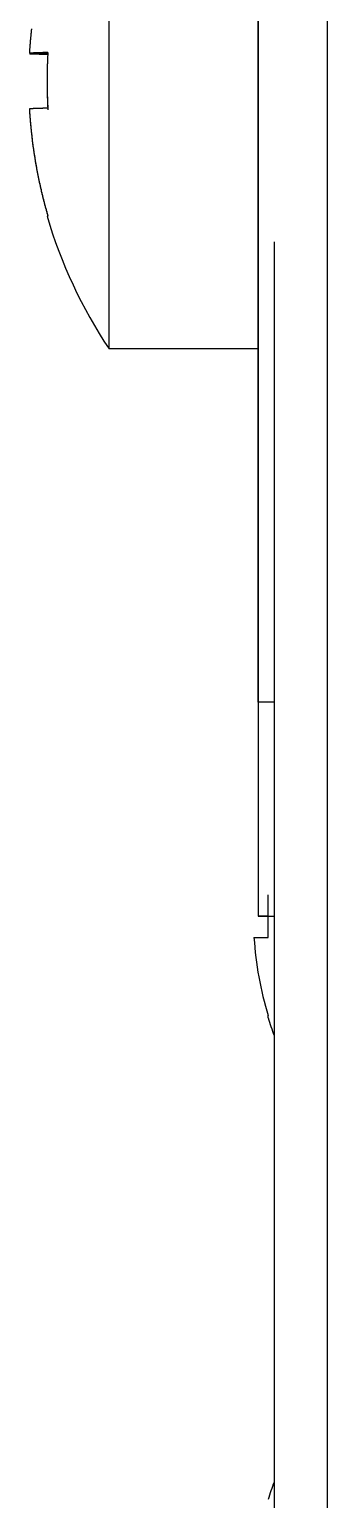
# Model space of a CAD drawing. Extents: x 417 to 593, y 60 to 280.
# Drawn here: x 434.58 to 437.36, y 215.87 to 229.6 of the extents above; entities that cross this region are included whole.
import ezdxf

# ---------------------------------------------------------------- set-up
doc = ezdxf.new("R2010")
doc.units = 0
doc.layers.get('0').update_dxf_attribs({"linetype": 'CONTINUOUS'})

msp = doc.modelspace()

# ---------------------------------------------------------------- linework, layer by layer
at = {"color": 7, "linetype": 'CONTINUOUS'}
for p, q in [((437.365, 205.319), (437.365, 264.319)), ((436.715, 246.319), (436.715, 223.319)), ((436.715, 225.969), (436.715, 232.313)), ((436.715, 231.819), (436.715, 225.969)), ((435.323, 231.619), (435.323, 226.619)), ((434.58, 229.38), (434.752, 229.38)), ((434.58, 229.377), (434.752, 229.377)), ((434.58, 228.857), (434.58, 228.857)), ((436.865, 227.619), (436.865, 205.819)), ((436.715, 226.619), (435.323, 226.619)), ((436.715, 223.319), (436.715, 226.619)), ((436.715, 224.319), (436.715, 225.969)), ((436.715, 224.319), (436.715, 225.969)), ((436.715, 223.319), (436.715, 221.319)), ((436.715, 223.319), (436.715, 221.845)), ((436.715, 221.519), (436.715, 221.319)), ((436.809, 221.119), (436.809, 221.519)), ((436.809, 221.319), (436.715, 221.319)), ((436.715, 221.319), (436.865, 221.319)), ((436.677, 221.119), (436.809, 221.119)), ((436.809, 220.369), (436.809, 220.39)), ((436.809, 220.369), (436.809, 220.39))]:
    msp.add_line(p, q, dxfattribs=at)
at = {"color": 9, "linetype": 'CONTINUOUS'}
msp.add_line((436.865, 223.319), (436.715, 223.319), dxfattribs=at)
at = {"color": 7, "linetype": 'CONTINUOUS'}
for points in [[(434.599, 229.609, 0), (434.598, 229.602, 0), (434.597, 229.594, 0), (434.596, 229.586, 0), (434.596, 229.578, 0), (434.595, 229.57, 0), (434.594, 229.562, 0), (434.593, 229.554, 0), (434.592, 229.546, 0), (434.592, 229.538, 0), (434.591, 229.53, 0), (434.59, 229.523, 0), (434.589, 229.515, 0), (434.589, 229.507, 0), (434.588, 229.499, 0), (434.587, 229.491, 0), (434.587, 229.483, 0), (434.586, 229.475, 0), (434.586, 229.467, 0), (434.585, 229.459, 0), (434.584, 229.451, 0), (434.584, 229.443, 0), (434.583, 229.436, 0), (434.583, 229.428, 0), (434.582, 229.42, 0), (434.582, 229.412, 0), (434.581, 229.404, 0), (434.581, 229.396, 0), (434.58, 229.388, 0), (434.58, 229.38, 0)], [(434.752, 229.387, 0), (434.75, 229.387, 0), (434.748, 229.386, 0), (434.745, 229.386, 0), (434.743, 229.386, 0), (434.741, 229.386, 0), (434.739, 229.386, 0), (434.737, 229.386, 0), (434.735, 229.386, 0), (434.733, 229.386, 0), (434.73, 229.386, 0), (434.728, 229.386, 0), (434.726, 229.386, 0), (434.724, 229.386, 0), (434.722, 229.386, 0), (434.72, 229.386, 0), (434.718, 229.386, 0), (434.716, 229.386, 0), (434.714, 229.386, 0), (434.712, 229.386, 0), (434.71, 229.386, 0), (434.708, 229.386, 0), (434.706, 229.386, 0), (434.704, 229.385, 0), (434.703, 229.385, 0), (434.701, 229.385, 0), (434.699, 229.385, 0), (434.697, 229.385, 0), (434.695, 229.385, 0), (434.693, 229.385, 0), (434.691, 229.385, 0), (434.69, 229.385, 0), (434.688, 229.385, 0), (434.686, 229.385, 0), (434.684, 229.385, 0), (434.683, 229.385, 0), (434.681, 229.385, 0), (434.679, 229.385, 0), (434.677, 229.385, 0), (434.676, 229.385, 0), (434.674, 229.385, 0), (434.672, 229.385, 0), (434.671, 229.385, 0), (434.669, 229.384, 0), (434.667, 229.384, 0), (434.666, 229.384, 0), (434.664, 229.384, 0), (434.663, 229.384, 0), (434.661, 229.384, 0), (434.659, 229.384, 0), (434.658, 229.384, 0), (434.656, 229.384, 0), (434.655, 229.384, 0), (434.653, 229.384, 0), (434.652, 229.384, 0), (434.65, 229.384, 0), (434.649, 229.384, 0), (434.647, 229.384, 0), (434.646, 229.384, 0), (434.645, 229.384, 0), (434.643, 229.384, 0), (434.642, 229.384, 0), (434.64, 229.384, 0), (434.639, 229.383, 0), (434.638, 229.383, 0), (434.636, 229.383, 0), (434.635, 229.383, 0), (434.634, 229.383, 0), (434.632, 229.383, 0), (434.631, 229.383, 0), (434.63, 229.383, 0), (434.629, 229.383, 0), (434.627, 229.383, 0), (434.626, 229.383, 0), (434.625, 229.383, 0), (434.624, 229.383, 0), (434.622, 229.383, 0), (434.621, 229.383, 0), (434.62, 229.383, 0), (434.619, 229.383, 0), (434.618, 229.383, 0), (434.617, 229.383, 0), (434.616, 229.382, 0), (434.614, 229.382, 0), (434.613, 229.382, 0), (434.612, 229.382, 0), (434.611, 229.382, 0), (434.61, 229.382, 0), (434.609, 229.382, 0), (434.608, 229.382, 0), (434.607, 229.382, 0), (434.606, 229.382, 0), (434.605, 229.382, 0), (434.604, 229.382, 0), (434.603, 229.382, 0), (434.602, 229.382, 0), (434.602, 229.382, 0), (434.601, 229.382, 0), (434.6, 229.382, 0), (434.599, 229.382, 0), (434.598, 229.382, 0), (434.597, 229.382, 0), (434.596, 229.381, 0), (434.596, 229.381, 0), (434.595, 229.381, 0), (434.594, 229.381, 0), (434.593, 229.381, 0), (434.592, 229.381, 0), (434.592, 229.381, 0), (434.591, 229.381, 0), (434.59, 229.381, 0), (434.589, 229.381, 0), (434.589, 229.381, 0), (434.588, 229.381, 0), (434.587, 229.381, 0), (434.587, 229.381, 0), (434.586, 229.381, 0), (434.586, 229.381, 0), (434.585, 229.381, 0), (434.584, 229.381, 0), (434.584, 229.381, 0), (434.583, 229.381, 0), (434.583, 229.38, 0), (434.582, 229.38, 0), (434.582, 229.38, 0), (434.581, 229.38, 0), (434.581, 229.38, 0), (434.58, 229.38, 0), (434.58, 229.38, 0)], [(434.58, 229.377, 0), (434.58, 229.377, 0), (434.581, 229.377, 0), (434.581, 229.377, 0), (434.582, 229.377, 0), (434.582, 229.377, 0), (434.583, 229.377, 0), (434.583, 229.376, 0), (434.584, 229.376, 0), (434.584, 229.376, 0), (434.585, 229.376, 0), (434.586, 229.376, 0), (434.586, 229.376, 0), (434.587, 229.376, 0), (434.587, 229.376, 0), (434.588, 229.376, 0), (434.589, 229.376, 0), (434.589, 229.376, 0), (434.59, 229.376, 0), (434.591, 229.376, 0), (434.592, 229.376, 0), (434.592, 229.376, 0), (434.593, 229.376, 0), (434.594, 229.376, 0), (434.595, 229.376, 0), (434.596, 229.376, 0), (434.596, 229.375, 0), (434.597, 229.375, 0), (434.598, 229.375, 0), (434.599, 229.375, 0), (434.6, 229.375, 0), (434.601, 229.375, 0), (434.602, 229.375, 0), (434.602, 229.375, 0), (434.603, 229.375, 0), (434.604, 229.375, 0), (434.605, 229.375, 0), (434.606, 229.375, 0), (434.607, 229.375, 0), (434.608, 229.375, 0), (434.609, 229.375, 0), (434.61, 229.375, 0), (434.611, 229.375, 0), (434.612, 229.375, 0), (434.613, 229.375, 0), (434.614, 229.375, 0), (434.616, 229.374, 0), (434.617, 229.374, 0), (434.618, 229.374, 0), (434.619, 229.374, 0), (434.62, 229.374, 0), (434.621, 229.374, 0), (434.622, 229.374, 0), (434.624, 229.374, 0), (434.625, 229.374, 0), (434.626, 229.374, 0), (434.627, 229.374, 0), (434.629, 229.374, 0), (434.63, 229.374, 0), (434.631, 229.374, 0), (434.632, 229.374, 0), (434.634, 229.374, 0), (434.635, 229.374, 0), (434.636, 229.374, 0), (434.638, 229.374, 0), (434.639, 229.374, 0), (434.64, 229.373, 0), (434.642, 229.373, 0), (434.643, 229.373, 0), (434.645, 229.373, 0), (434.646, 229.373, 0), (434.647, 229.373, 0), (434.649, 229.373, 0), (434.65, 229.373, 0), (434.652, 229.373, 0), (434.653, 229.373, 0), (434.655, 229.373, 0), (434.656, 229.373, 0), (434.658, 229.373, 0), (434.659, 229.373, 0), (434.661, 229.373, 0), (434.663, 229.373, 0), (434.664, 229.373, 0), (434.666, 229.373, 0), (434.667, 229.373, 0), (434.669, 229.373, 0), (434.671, 229.372, 0), (434.672, 229.372, 0), (434.674, 229.372, 0), (434.676, 229.372, 0), (434.677, 229.372, 0), (434.679, 229.372, 0), (434.681, 229.372, 0), (434.683, 229.372, 0), (434.684, 229.372, 0), (434.686, 229.372, 0), (434.688, 229.372, 0), (434.69, 229.372, 0), (434.691, 229.372, 0), (434.693, 229.372, 0), (434.695, 229.372, 0), (434.697, 229.372, 0), (434.699, 229.372, 0), (434.701, 229.372, 0), (434.703, 229.372, 0), (434.704, 229.372, 0), (434.706, 229.371, 0), (434.708, 229.371, 0), (434.71, 229.371, 0), (434.712, 229.371, 0), (434.714, 229.371, 0), (434.716, 229.371, 0), (434.718, 229.371, 0), (434.72, 229.371, 0), (434.722, 229.371, 0), (434.724, 229.371, 0), (434.726, 229.371, 0), (434.728, 229.371, 0), (434.73, 229.371, 0), (434.733, 229.371, 0), (434.735, 229.371, 0), (434.737, 229.371, 0), (434.739, 229.371, 0), (434.741, 229.371, 0), (434.743, 229.371, 0), (434.745, 229.371, 0), (434.748, 229.37, 0), (434.75, 229.37, 0), (434.752, 229.37, 0)], [(434.752, 229.387, 0), (434.752, 229.383, 0), (434.752, 229.378, 0), (434.751, 229.374, 0), (434.751, 229.37, 0), (434.751, 229.366, 0), (434.751, 229.362, 0), (434.751, 229.358, 0), (434.75, 229.354, 0), (434.75, 229.35, 0), (434.75, 229.346, 0), (434.75, 229.342, 0), (434.75, 229.338, 0), (434.75, 229.334, 0), (434.749, 229.33, 0), (434.749, 229.326, 0), (434.749, 229.322, 0), (434.749, 229.318, 0), (434.749, 229.314, 0), (434.749, 229.309, 0), (434.748, 229.305, 0), (434.748, 229.301, 0), (434.748, 229.297, 0), (434.748, 229.293, 0), (434.748, 229.289, 0), (434.748, 229.285, 0), (434.748, 229.281, 0), (434.747, 229.277, 0), (434.747, 229.273, 0), (434.747, 229.269, 0), (434.747, 229.265, 0), (434.747, 229.261, 0), (434.747, 229.257, 0), (434.747, 229.253, 0), (434.747, 229.249, 0), (434.747, 229.244, 0), (434.747, 229.24, 0), (434.746, 229.236, 0), (434.746, 229.232, 0), (434.746, 229.228, 0), (434.746, 229.224, 0), (434.746, 229.22, 0), (434.746, 229.216, 0), (434.746, 229.212, 0), (434.746, 229.208, 0), (434.746, 229.204, 0), (434.746, 229.2, 0), (434.746, 229.196, 0), (434.746, 229.192, 0), (434.746, 229.188, 0), (434.746, 229.184, 0), (434.745, 229.179, 0), (434.745, 229.175, 0), (434.745, 229.171, 0), (434.745, 229.167, 0), (434.745, 229.163, 0), (434.745, 229.159, 0), (434.745, 229.155, 0), (434.745, 229.151, 0), (434.745, 229.147, 0), (434.745, 229.143, 0), (434.745, 229.139, 0), (434.745, 229.135, 0), (434.745, 229.131, 0), (434.745, 229.127, 0), (434.745, 229.123, 0), (434.745, 229.118, 0), (434.745, 229.114, 0), (434.745, 229.11, 0), (434.745, 229.106, 0), (434.745, 229.102, 0), (434.745, 229.098, 0), (434.745, 229.094, 0), (434.745, 229.09, 0), (434.745, 229.086, 0), (434.745, 229.082, 0), (434.745, 229.078, 0), (434.745, 229.074, 0), (434.746, 229.07, 0), (434.746, 229.066, 0), (434.746, 229.062, 0), (434.746, 229.058, 0), (434.746, 229.053, 0), (434.746, 229.049, 0), (434.746, 229.045, 0), (434.746, 229.041, 0), (434.746, 229.037, 0), (434.746, 229.033, 0), (434.746, 229.029, 0), (434.746, 229.025, 0), (434.746, 229.021, 0), (434.746, 229.017, 0), (434.747, 229.013, 0), (434.747, 229.009, 0), (434.747, 229.005, 0), (434.747, 229.001, 0), (434.747, 228.997, 0), (434.747, 228.992, 0), (434.747, 228.988, 0), (434.747, 228.984, 0), (434.747, 228.98, 0), (434.747, 228.976, 0), (434.748, 228.972, 0), (434.748, 228.968, 0), (434.748, 228.964, 0), (434.748, 228.96, 0), (434.748, 228.956, 0), (434.748, 228.952, 0), (434.748, 228.948, 0), (434.749, 228.944, 0), (434.749, 228.94, 0), (434.749, 228.936, 0), (434.749, 228.932, 0), (434.749, 228.927, 0), (434.749, 228.923, 0), (434.75, 228.919, 0), (434.75, 228.915, 0), (434.75, 228.911, 0), (434.75, 228.907, 0), (434.75, 228.903, 0), (434.75, 228.899, 0), (434.751, 228.895, 0), (434.751, 228.891, 0), (434.751, 228.887, 0), (434.751, 228.883, 0), (434.751, 228.879, 0), (434.752, 228.875, 0), (434.752, 228.871, 0), (434.752, 228.867, 0)], [(434.745, 229.118, 0), (434.745, 229.116, 0), (434.745, 229.114, 0), (434.745, 229.112, 0), (434.745, 229.11, 0), (434.745, 229.108, 0), (434.745, 229.106, 0), (434.745, 229.104, 0), (434.745, 229.102, 0), (434.745, 229.1, 0), (434.745, 229.098, 0), (434.745, 229.095, 0), (434.745, 229.093, 0), (434.745, 229.091, 0), (434.745, 229.089, 0), (434.745, 229.087, 0), (434.745, 229.085, 0), (434.745, 229.083, 0), (434.745, 229.081, 0), (434.745, 229.079, 0), (434.745, 229.077, 0), (434.745, 229.074, 0), (434.745, 229.072, 0), (434.745, 229.07, 0), (434.745, 229.068, 0), (434.745, 229.066, 0), (434.745, 229.064, 0), (434.745, 229.062, 0), (434.745, 229.06, 0), (434.745, 229.058, 0), (434.745, 229.056, 0), (434.746, 229.054, 0), (434.746, 229.051, 0), (434.746, 229.049, 0), (434.746, 229.047, 0), (434.746, 229.045, 0), (434.746, 229.043, 0), (434.746, 229.041, 0), (434.746, 229.039, 0), (434.746, 229.037, 0), (434.746, 229.035, 0), (434.746, 229.033, 0), (434.746, 229.03, 0), (434.746, 229.028, 0), (434.746, 229.026, 0), (434.746, 229.024, 0), (434.746, 229.022, 0), (434.746, 229.02, 0), (434.746, 229.018, 0), (434.746, 229.016, 0), (434.746, 229.014, 0), (434.746, 229.012, 0), (434.746, 229.01, 0), (434.746, 229.007, 0), (434.746, 229.005, 0), (434.746, 229.003, 0), (434.746, 229.001, 0), (434.746, 228.999, 0), (434.746, 228.997, 0), (434.747, 228.995, 0), (434.747, 228.993, 0), (434.747, 228.991, 0), (434.747, 228.989, 0), (434.747, 228.986, 0), (434.747, 228.984, 0), (434.747, 228.982, 0), (434.747, 228.98, 0), (434.747, 228.978, 0), (434.747, 228.976, 0), (434.747, 228.974, 0), (434.747, 228.972, 0), (434.747, 228.97, 0), (434.747, 228.968, 0), (434.747, 228.966, 0), (434.747, 228.963, 0), (434.747, 228.961, 0), (434.748, 228.959, 0), (434.748, 228.957, 0), (434.748, 228.955, 0), (434.748, 228.953, 0), (434.748, 228.951, 0), (434.748, 228.949, 0), (434.748, 228.947, 0), (434.748, 228.945, 0), (434.748, 228.942, 0), (434.748, 228.94, 0), (434.748, 228.938, 0), (434.748, 228.936, 0), (434.748, 228.934, 0), (434.748, 228.932, 0), (434.748, 228.93, 0), (434.749, 228.928, 0), (434.749, 228.926, 0), (434.749, 228.924, 0), (434.749, 228.922, 0), (434.749, 228.919, 0), (434.749, 228.917, 0), (434.749, 228.915, 0), (434.749, 228.913, 0), (434.749, 228.911, 0), (434.749, 228.909, 0), (434.749, 228.907, 0), (434.749, 228.905, 0), (434.75, 228.903, 0), (434.75, 228.901, 0), (434.75, 228.899, 0), (434.75, 228.896, 0), (434.75, 228.894, 0), (434.75, 228.892, 0), (434.75, 228.89, 0), (434.75, 228.888, 0), (434.75, 228.886, 0), (434.75, 228.884, 0), (434.75, 228.882, 0), (434.751, 228.88, 0), (434.751, 228.878, 0), (434.751, 228.876, 0), (434.751, 228.873, 0), (434.751, 228.871, 0), (434.751, 228.869, 0), (434.751, 228.867, 0), (434.751, 228.865, 0), (434.751, 228.863, 0), (434.752, 228.861, 0), (434.752, 228.859, 0), (434.752, 228.857, 0), (434.752, 228.855, 0), (434.752, 228.852, 0), (434.752, 228.85, 0)], [(434.752, 228.867, 0), (434.75, 228.867, 0), (434.748, 228.867, 0), (434.745, 228.866, 0), (434.743, 228.866, 0), (434.741, 228.866, 0), (434.739, 228.866, 0), (434.737, 228.866, 0), (434.735, 228.866, 0), (434.733, 228.866, 0), (434.73, 228.866, 0), (434.728, 228.866, 0), (434.726, 228.866, 0), (434.724, 228.866, 0), (434.722, 228.866, 0), (434.72, 228.866, 0), (434.718, 228.866, 0), (434.716, 228.866, 0), (434.714, 228.866, 0), (434.712, 228.866, 0), (434.71, 228.866, 0), (434.708, 228.866, 0), (434.706, 228.866, 0), (434.704, 228.865, 0), (434.703, 228.865, 0), (434.701, 228.865, 0), (434.699, 228.865, 0), (434.697, 228.865, 0), (434.695, 228.865, 0), (434.693, 228.865, 0), (434.691, 228.865, 0), (434.69, 228.865, 0), (434.688, 228.865, 0), (434.686, 228.865, 0), (434.684, 228.865, 0), (434.683, 228.865, 0), (434.681, 228.865, 0), (434.679, 228.865, 0), (434.677, 228.865, 0), (434.676, 228.865, 0), (434.674, 228.865, 0), (434.672, 228.865, 0), (434.671, 228.865, 0), (434.669, 228.864, 0), (434.667, 228.864, 0), (434.666, 228.864, 0), (434.664, 228.864, 0), (434.663, 228.864, 0), (434.661, 228.864, 0), (434.659, 228.864, 0), (434.658, 228.864, 0), (434.656, 228.864, 0), (434.655, 228.864, 0), (434.653, 228.864, 0), (434.652, 228.864, 0), (434.65, 228.864, 0), (434.649, 228.864, 0), (434.647, 228.864, 0), (434.646, 228.864, 0), (434.645, 228.864, 0), (434.643, 228.864, 0), (434.642, 228.864, 0), (434.64, 228.864, 0), (434.639, 228.863, 0), (434.638, 228.863, 0), (434.636, 228.863, 0), (434.635, 228.863, 0), (434.634, 228.863, 0), (434.632, 228.863, 0), (434.631, 228.863, 0), (434.63, 228.863, 0), (434.629, 228.863, 0), (434.627, 228.863, 0), (434.626, 228.863, 0), (434.625, 228.863, 0), (434.624, 228.863, 0), (434.622, 228.863, 0), (434.621, 228.863, 0), (434.62, 228.863, 0), (434.619, 228.863, 0), (434.618, 228.863, 0), (434.617, 228.863, 0), (434.616, 228.863, 0), (434.614, 228.862, 0), (434.613, 228.862, 0), (434.612, 228.862, 0), (434.611, 228.862, 0), (434.61, 228.862, 0), (434.609, 228.862, 0), (434.608, 228.862, 0), (434.607, 228.862, 0), (434.606, 228.862, 0), (434.605, 228.862, 0), (434.604, 228.862, 0), (434.603, 228.862, 0), (434.602, 228.862, 0), (434.602, 228.862, 0), (434.601, 228.862, 0), (434.6, 228.862, 0), (434.599, 228.862, 0), (434.598, 228.862, 0), (434.597, 228.862, 0), (434.596, 228.861, 0), (434.596, 228.861, 0), (434.595, 228.861, 0), (434.594, 228.861, 0), (434.593, 228.861, 0), (434.592, 228.861, 0), (434.592, 228.861, 0), (434.591, 228.861, 0), (434.59, 228.861, 0), (434.589, 228.861, 0), (434.589, 228.861, 0), (434.588, 228.861, 0), (434.587, 228.861, 0), (434.587, 228.861, 0), (434.586, 228.861, 0), (434.586, 228.861, 0), (434.585, 228.861, 0), (434.584, 228.861, 0), (434.584, 228.861, 0), (434.583, 228.861, 0), (434.583, 228.86, 0), (434.582, 228.86, 0), (434.582, 228.86, 0), (434.581, 228.86, 0), (434.581, 228.86, 0), (434.58, 228.86, 0), (434.58, 228.86, 0)], [(434.58, 228.86, 0), (434.58, 228.852, 0), (434.581, 228.844, 0), (434.581, 228.836, 0), (434.582, 228.828, 0), (434.582, 228.821, 0), (434.583, 228.813, 0), (434.583, 228.805, 0), (434.584, 228.797, 0), (434.584, 228.789, 0), (434.585, 228.781, 0), (434.586, 228.773, 0), (434.586, 228.765, 0), (434.587, 228.757, 0), (434.587, 228.749, 0), (434.588, 228.741, 0), (434.589, 228.734, 0), (434.589, 228.726, 0), (434.59, 228.718, 0), (434.591, 228.71, 0), (434.592, 228.702, 0), (434.592, 228.694, 0), (434.593, 228.686, 0), (434.594, 228.678, 0), (434.595, 228.67, 0), (434.596, 228.662, 0), (434.596, 228.655, 0), (434.597, 228.647, 0), (434.598, 228.639, 0), (434.599, 228.631, 0), (434.6, 228.623, 0), (434.601, 228.615, 0), (434.602, 228.607, 0), (434.602, 228.599, 0), (434.603, 228.592, 0), (434.604, 228.584, 0), (434.605, 228.576, 0), (434.606, 228.568, 0), (434.607, 228.56, 0), (434.608, 228.552, 0), (434.609, 228.544, 0), (434.61, 228.536, 0), (434.611, 228.529, 0), (434.612, 228.521, 0), (434.613, 228.513, 0), (434.614, 228.505, 0), (434.616, 228.497, 0), (434.617, 228.489, 0), (434.618, 228.481, 0), (434.619, 228.474, 0), (434.62, 228.466, 0), (434.621, 228.458, 0), (434.622, 228.45, 0), (434.624, 228.442, 0), (434.625, 228.434, 0), (434.626, 228.426, 0), (434.627, 228.419, 0), (434.629, 228.411, 0), (434.63, 228.403, 0), (434.631, 228.395, 0), (434.632, 228.387, 0), (434.634, 228.379, 0), (434.635, 228.372, 0), (434.636, 228.364, 0), (434.638, 228.356, 0), (434.639, 228.348, 0), (434.64, 228.34, 0), (434.642, 228.333, 0), (434.643, 228.325, 0), (434.645, 228.317, 0), (434.646, 228.309, 0), (434.647, 228.301, 0), (434.649, 228.294, 0), (434.65, 228.286, 0), (434.652, 228.278, 0), (434.653, 228.27, 0), (434.655, 228.262, 0), (434.656, 228.255, 0), (434.658, 228.247, 0), (434.659, 228.239, 0), (434.661, 228.231, 0), (434.663, 228.223, 0), (434.664, 228.216, 0), (434.666, 228.208, 0), (434.667, 228.2, 0), (434.669, 228.192, 0), (434.671, 228.185, 0), (434.672, 228.177, 0), (434.674, 228.169, 0), (434.676, 228.161, 0), (434.677, 228.154, 0), (434.679, 228.146, 0), (434.681, 228.138, 0), (434.683, 228.13, 0), (434.684, 228.123, 0), (434.686, 228.115, 0), (434.688, 228.107, 0), (434.69, 228.099, 0), (434.691, 228.092, 0), (434.693, 228.084, 0), (434.695, 228.076, 0), (434.697, 228.069, 0), (434.699, 228.061, 0), (434.701, 228.053, 0), (434.703, 228.045, 0), (434.704, 228.038, 0), (434.706, 228.03, 0), (434.708, 228.022, 0), (434.71, 228.015, 0), (434.712, 228.007, 0), (434.714, 227.999, 0), (434.716, 227.992, 0), (434.718, 227.984, 0), (434.72, 227.976, 0), (434.722, 227.969, 0), (434.724, 227.961, 0), (434.726, 227.953, 0), (434.728, 227.946, 0), (434.73, 227.938, 0), (434.733, 227.93, 0), (434.735, 227.923, 0), (434.737, 227.915, 0), (434.739, 227.907, 0), (434.741, 227.9, 0), (434.743, 227.892, 0), (434.745, 227.884, 0), (434.748, 227.877, 0), (434.75, 227.869, 0), (434.752, 227.862, 0)], [(434.58, 228.857, 0), (434.58, 228.849, 0), (434.581, 228.841, 0), (434.581, 228.833, 0), (434.582, 228.825, 0), (434.582, 228.817, 0), (434.583, 228.809, 0), (434.583, 228.801, 0), (434.584, 228.793, 0), (434.584, 228.786, 0), (434.585, 228.778, 0), (434.586, 228.77, 0), (434.586, 228.762, 0), (434.587, 228.754, 0), (434.587, 228.746, 0), (434.588, 228.738, 0), (434.589, 228.73, 0), (434.589, 228.722, 0), (434.59, 228.714, 0), (434.591, 228.707, 0), (434.592, 228.699, 0), (434.592, 228.691, 0), (434.593, 228.683, 0), (434.594, 228.675, 0), (434.595, 228.667, 0), (434.596, 228.659, 0), (434.596, 228.651, 0), (434.597, 228.643, 0), (434.598, 228.635, 0), (434.599, 228.628, 0), (434.6, 228.62, 0), (434.601, 228.612, 0), (434.602, 228.604, 0), (434.602, 228.596, 0), (434.603, 228.588, 0), (434.604, 228.58, 0), (434.605, 228.572, 0), (434.606, 228.565, 0), (434.607, 228.557, 0), (434.608, 228.549, 0), (434.609, 228.541, 0), (434.61, 228.533, 0), (434.611, 228.525, 0), (434.612, 228.517, 0), (434.613, 228.509, 0), (434.614, 228.502, 0), (434.616, 228.494, 0), (434.617, 228.486, 0), (434.618, 228.478, 0), (434.619, 228.47, 0), (434.62, 228.462, 0), (434.621, 228.454, 0), (434.622, 228.447, 0), (434.624, 228.439, 0), (434.625, 228.431, 0), (434.626, 228.423, 0), (434.627, 228.415, 0), (434.629, 228.407, 0), (434.63, 228.4, 0), (434.631, 228.392, 0), (434.632, 228.384, 0), (434.634, 228.376, 0), (434.635, 228.368, 0), (434.636, 228.36, 0), (434.638, 228.353, 0), (434.639, 228.345, 0), (434.64, 228.337, 0), (434.642, 228.329, 0), (434.643, 228.321, 0), (434.645, 228.314, 0), (434.646, 228.306, 0), (434.647, 228.298, 0), (434.649, 228.29, 0), (434.65, 228.282, 0), (434.652, 228.275, 0), (434.653, 228.267, 0), (434.655, 228.259, 0), (434.656, 228.251, 0), (434.658, 228.243, 0), (434.659, 228.236, 0), (434.661, 228.228, 0), (434.663, 228.22, 0), (434.664, 228.212, 0), (434.666, 228.205, 0), (434.667, 228.197, 0), (434.669, 228.189, 0), (434.671, 228.181, 0), (434.672, 228.174, 0), (434.674, 228.166, 0), (434.676, 228.158, 0), (434.677, 228.15, 0), (434.679, 228.143, 0), (434.681, 228.135, 0), (434.683, 228.127, 0), (434.684, 228.119, 0), (434.686, 228.112, 0), (434.688, 228.104, 0), (434.69, 228.096, 0), (434.691, 228.088, 0), (434.693, 228.081, 0), (434.695, 228.073, 0), (434.697, 228.065, 0), (434.699, 228.058, 0), (434.701, 228.05, 0), (434.703, 228.042, 0), (434.704, 228.034, 0), (434.706, 228.027, 0), (434.708, 228.019, 0), (434.71, 228.011, 0), (434.712, 228.004, 0), (434.714, 227.996, 0), (434.716, 227.988, 0), (434.718, 227.981, 0), (434.72, 227.973, 0), (434.722, 227.965, 0), (434.724, 227.958, 0), (434.726, 227.95, 0), (434.728, 227.942, 0), (434.73, 227.935, 0), (434.733, 227.927, 0), (434.735, 227.919, 0), (434.737, 227.912, 0), (434.739, 227.904, 0), (434.741, 227.896, 0), (434.743, 227.889, 0), (434.745, 227.881, 0), (434.748, 227.873, 0), (434.75, 227.866, 0), (434.752, 227.858, 0)], [(434.752, 227.862, 0), (434.752, 227.862, 0), (434.752, 227.861, 0), (434.752, 227.861, 0), (434.752, 227.861, 0), (434.752, 227.861, 0), (434.751, 227.861, 0), (434.751, 227.861, 0), (434.751, 227.861, 0), (434.751, 227.861, 0), (434.751, 227.861, 0), (434.751, 227.861, 0), (434.751, 227.861, 0), (434.751, 227.861, 0), (434.751, 227.861, 0), (434.75, 227.861, 0), (434.75, 227.861, 0), (434.75, 227.861, 0), (434.75, 227.86, 0), (434.75, 227.86, 0), (434.75, 227.86, 0), (434.75, 227.86, 0), (434.75, 227.86, 0), (434.75, 227.86, 0), (434.75, 227.86, 0), (434.75, 227.86, 0), (434.749, 227.86, 0), (434.749, 227.86, 0), (434.749, 227.86, 0), (434.749, 227.86, 0), (434.749, 227.86, 0), (434.749, 227.86, 0), (434.749, 227.86, 0), (434.749, 227.86, 0), (434.749, 227.86, 0), (434.749, 227.86, 0), (434.749, 227.859, 0), (434.749, 227.859, 0), (434.748, 227.859, 0), (434.748, 227.859, 0), (434.748, 227.859, 0), (434.748, 227.859, 0), (434.748, 227.859, 0), (434.748, 227.859, 0), (434.748, 227.859, 0), (434.748, 227.859, 0), (434.748, 227.859, 0), (434.748, 227.859, 0), (434.748, 227.859, 0), (434.748, 227.859, 0), (434.748, 227.859, 0), (434.748, 227.859, 0), (434.748, 227.859, 0), (434.747, 227.859, 0), (434.747, 227.859, 0), (434.747, 227.859, 0), (434.747, 227.859, 0), (434.747, 227.858, 0), (434.747, 227.858, 0), (434.747, 227.858, 0), (434.747, 227.858, 0), (434.747, 227.858, 0), (434.747, 227.858, 0), (434.747, 227.858, 0), (434.747, 227.858, 0), (434.747, 227.858, 0), (434.747, 227.858, 0), (434.747, 227.858, 0), (434.747, 227.858, 0), (434.747, 227.858, 0), (434.746, 227.858, 0), (434.746, 227.858, 0), (434.746, 227.858, 0), (434.746, 227.858, 0), (434.746, 227.858, 0), (434.746, 227.858, 0), (434.746, 227.858, 0), (434.746, 227.858, 0), (434.746, 227.858, 0), (434.746, 227.858, 0), (434.746, 227.858, 0), (434.746, 227.858, 0), (434.746, 227.858, 0), (434.746, 227.858, 0), (434.746, 227.857, 0), (434.746, 227.857, 0), (434.746, 227.857, 0), (434.746, 227.857, 0), (434.746, 227.857, 0), (434.746, 227.857, 0), (434.746, 227.857, 0), (434.746, 227.857, 0), (434.746, 227.857, 0), (434.746, 227.857, 0), (434.746, 227.857, 0), (434.746, 227.857, 0), (434.746, 227.857, 0), (434.746, 227.857, 0), (434.745, 227.857, 0), (434.745, 227.857, 0), (434.745, 227.857, 0), (434.745, 227.857, 0), (434.745, 227.857, 0), (434.745, 227.857, 0), (434.745, 227.857, 0), (434.745, 227.857, 0), (434.745, 227.857, 0), (434.745, 227.857, 0), (434.745, 227.857, 0), (434.745, 227.857, 0), (434.745, 227.857, 0), (434.745, 227.857, 0), (434.745, 227.857, 0), (434.745, 227.857, 0), (434.745, 227.857, 0), (434.745, 227.857, 0), (434.745, 227.857, 0), (434.745, 227.857, 0), (434.745, 227.857, 0), (434.745, 227.857, 0), (434.745, 227.857, 0), (434.745, 227.857, 0), (434.745, 227.857, 0), (434.745, 227.857, 0), (434.745, 227.857, 0), (434.745, 227.857, 0), (434.745, 227.857, 0), (434.745, 227.857, 0), (434.745, 227.857, 0)]]:
    msp.add_polyline3d(points, dxfattribs=at)
for centre, radius, start, end in [((439.065, 229.119), 4.5, 196.2861, 213.749), ((439.865, 221.319), 3.194, 183.5904, 196.9053), ((439.865, 221.319), 3.2, 197.27, 200.3641), ((439.865, 214.919), 3.2, 159.6359, 162.73)]:
    msp.add_arc(centre, radius, start, end, dxfattribs=at)

doc.saveas('drawing.dxf')
